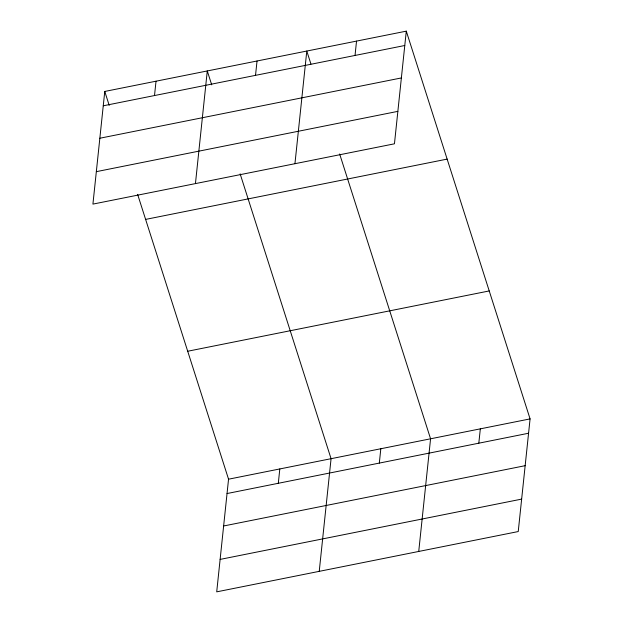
<?xml version="1.0" encoding="UTF-8"?>
<svg xmlns="http://www.w3.org/2000/svg" width="623" height="623" viewBox="0 0 623 623"><rect width="100%" height="100%" fill="white"/><g stroke="black" fill="none" stroke-linecap="round" stroke-linejoin="round"><path stroke-width="0.93" d="M104.765 91.449L92.92 204.103L394.452 143.804L406.289 31.15L104.765 91.449L109.204 105.357M154.512 95.545L156.023 81.2M195.443 183.606L207.28 70.944L211.719 84.853M255.523 75.344L257.034 60.999M137.621 194.368L228.548 479.196L216.711 591.85L518.235 531.551L530.08 418.897L406.289 31.15M294.944 163.701L306.789 51.047L310.932 64.029M278.302 483.292L279.813 468.94M355.032 55.447L356.535 41.102M319.233 571.346L331.07 458.692L240.143 173.872M379.314 463.091L380.824 448.747M418.734 551.448L430.571 438.794L339.644 153.967M478.814 443.194L480.325 428.842M103.254 105.801L404.779 45.502M99.844 138.236L401.376 77.937M96.331 171.66L397.856 111.361M145.611 219.405L447.143 159.106M187.702 351.24L489.226 290.941M228.548 479.196L530.08 418.897M227.045 493.541L528.569 433.242M223.634 525.983L525.158 465.685M220.121 559.407L521.646 499.109"/></g></svg>
